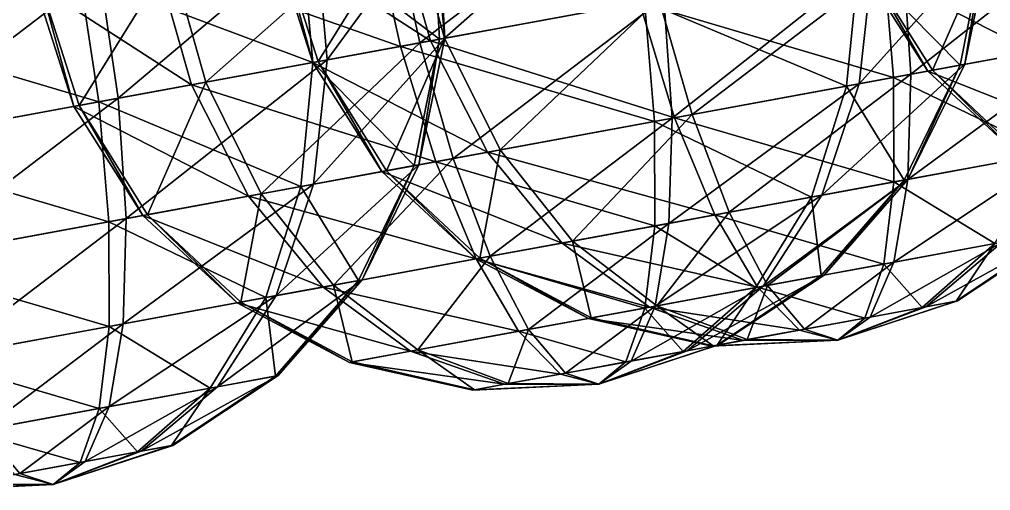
# Model space of a CAD drawing. Header units: metres. Extents: x -550 to 12, y -466 to 28.
# Drawn here: x -273.2 to -214.5, y -433.4 to -404.9 of the extents above; entities that cross this region are included whole.
import ezdxf

# ---------------------------------------------------------------- set-up
doc = ezdxf.new("R2010")
doc.units = ezdxf.units.M

msp = doc.modelspace()

# ---------------------------------------------------------------- linework, layer by layer
for points in [[(-248.97401, -406.35324, -1210.2592), (-250.61911, -398.76105, -1211.252), (-235.34998, -395.9505, -1210.9216), (-235.34987, -395.9504, -1210.9215)], [(-247.47183, -406.07678, -823.8477), (-249.57303, -398.5685, -824.58575), (-236.18716, -396.1046, -832.0625), (-236.18706, -396.10452, -832.0624)], [(-248.97401, -406.35324, -1210.2592), (-235.34998, -395.9505, -1210.9216), (-234.22517, -403.63846, -1209.9402), (-234.22507, -403.63837, -1209.9401)], [(-247.47183, -406.07678, -823.8477), (-236.18716, -396.1046, -832.0625), (-234.54208, -403.6968, -831.0697), (-234.54198, -403.69672, -831.0696)], [(-269.52518, -402.24106, -1037.755), (-285.9191, -397.36365, -1039.0668), (-284.7943, -405.0516, -1038.0853), (-284.79422, -405.0515, -1038.0852)], [(-211.15976, -406.74985, -936.9082), (-214.50896, -400.00937, -939.072), (-201.57921, -397.6294, -946.294), (-201.5791, -397.6293, -946.2939)], [(-254.57208, -407.3837, -1086.9413), (-255.25185, -399.6138, -1087.6486), (-247.8986, -398.26028, -1074.0378), (-247.8985, -398.2602, -1074.0377)], [(-254.57208, -407.3837, -1086.9413), (-247.8986, -398.26028, -1074.0378), (-247.4694, -406.0763, -1073.7943), (-247.4693, -406.0762, -1073.7942)], [(-247.4694, -406.0763, -1073.7943), (-247.8986, -398.26028, -1074.0378), (-248.22345, -398.3201, -1058.5122), (-248.22334, -398.32, -1058.5121)], [(-261.90378, -408.73322, -1203.0371), (-264.00497, -401.22495, -1203.7751), (-250.61911, -398.76105, -1211.252), (-250.619, -398.76096, -1211.2518)], [(-261.90378, -408.73322, -1203.0371), (-250.61911, -398.76105, -1211.252), (-248.97401, -406.35324, -1210.2592), (-248.9739, -406.35315, -1210.259)], [(-248.32907, -406.23456, -782.8762), (-250.46051, -398.73187, -782.16895), (-257.81375, -400.0854, -795.77966), (-257.81366, -400.0853, -795.77954)], [(-255.11798, -407.4842, -811.0198), (-257.48892, -400.02557, -811.3053), (-249.57303, -398.5685, -824.58575), (-249.57292, -398.56842, -824.58563)], [(-247.78317, -406.13406, -1058.7977), (-248.22345, -398.3201, -1058.5122), (-256.1393, -399.77716, -1045.2318), (-256.13922, -399.77707, -1045.2317)], [(-255.11798, -407.4842, -811.0198), (-249.57303, -398.5685, -824.58575), (-247.47183, -406.07678, -823.8477), (-247.47173, -406.0767, -823.8476)], [(-235.7131, -403.91235, -775.1016), (-250.46051, -398.73187, -782.16895), (-248.32907, -406.23456, -782.8762), (-248.32896, -406.23447, -782.8761)], [(-247.4694, -406.0763, -1073.7943), (-248.22345, -398.3201, -1058.5122), (-247.78317, -406.13406, -1058.7977), (-247.78307, -406.13397, -1058.7976)], [(-208.7641, -406.3089, -784.1684), (-208.03452, -398.81763, -782.0046), (-220.96426, -401.19757, -774.7826), (-220.96416, -401.19748, -774.7825)], [(-219.30669, -408.24945, -827.8729), (-219.79324, -400.98203, -830.7507), (-207.17728, -398.65985, -822.9761), (-207.17717, -398.65976, -822.97595)], [(-219.30669, -408.24945, -827.8729), (-207.17728, -398.65985, -822.9761), (-207.99551, -406.16742, -820.9024), (-207.9954, -406.16733, -820.9023)], [(-250.14503, -406.5688, -1154.291), (-251.83142, -398.9842, -1153.3096), (-264.89246, -401.3883, -1161.3584), (-264.89236, -401.3882, -1161.3583)], [(-235.3962, -403.854, -1153.972), (-251.83142, -398.9842, -1153.3096), (-250.14503, -406.5688, -1154.291), (-250.14493, -406.5687, -1154.2909)], [(-255.42934, -407.54147, -1045.9698), (-256.1393, -399.77716, -1045.2318), (-269.52518, -402.24106, -1037.755), (-269.5251, -402.24097, -1037.7549)], [(-267.18808, -409.70587, -1094.716), (-268.31287, -402.0179, -1095.6974), (-255.25185, -399.6138, -1087.6486), (-255.25174, -399.6137, -1087.6484)], [(-267.18808, -409.70587, -1094.716), (-255.25185, -399.6138, -1087.6486), (-254.57208, -407.3837, -1086.9413), (-254.57198, -407.3836, -1086.9412)], [(-255.43176, -407.54193, -796.0232), (-257.81375, -400.0854, -795.77966), (-257.48892, -400.02557, -811.3053), (-257.48883, -400.02548, -811.3052)], [(-255.43176, -407.54193, -796.0232), (-257.48892, -400.02557, -811.3053), (-255.11798, -407.4842, -811.0198), (-255.11787, -407.4841, -811.01965)], [(-247.78317, -406.13406, -1058.7977), (-256.1393, -399.77716, -1045.2318), (-255.42934, -407.54147, -1045.9698), (-255.42923, -407.54138, -1045.9697)], [(-222.42744, -408.82385, -1200.0919), (-221.60919, -401.31628, -1202.1655), (-214.50652, -400.00888, -1189.0186), (-214.50641, -400.0088, -1189.0184)], [(-222.42744, -408.82385, -1200.0919), (-214.50652, -400.00888, -1189.0186), (-216.05936, -407.6517, -1188.3046), (-216.05925, -407.6516, -1188.3044)], [(-218.0151, -408.01172, -925.40704), (-222.1551, -401.41678, -926.2441), (-214.50896, -400.00937, -939.072), (-214.50885, -400.00928, -939.0719)], [(-218.0151, -408.01172, -925.40704), (-214.50896, -400.00937, -939.072), (-211.15976, -406.74985, -936.9082), (-211.15965, -406.74976, -936.9081)], [(-216.05936, -407.6517, -1188.3046), (-214.50652, -400.00888, -1189.0186), (-214.82028, -400.06665, -1174.022), (-214.82018, -400.06656, -1174.0219)], [(-248.32907, -406.23456, -782.8762), (-257.81375, -400.0854, -795.77966), (-255.43176, -407.54193, -796.0232), (-255.43166, -407.54184, -796.0231)], [(-211.92834, -406.89133, -900.1742), (-215.3662, -400.16714, -898.1005), (-222.46889, -401.47452, -911.2475), (-222.46878, -401.47443, -911.2474)], [(-216.34067, -407.7035, -1174.859), (-214.82028, -400.06665, -1174.022), (-222.46645, -401.47406, -1161.1941), (-222.46634, -401.47397, -1161.194)], [(-216.05936, -407.6517, -1188.3046), (-214.82028, -400.06665, -1174.022), (-216.34067, -407.7035, -1174.859), (-216.34056, -407.7034, -1174.8589)], [(-200.61717, -404.8093, -893.2037), (-215.3662, -400.16714, -898.1005), (-211.92834, -406.89133, -900.1742), (-211.92824, -406.89124, -900.1741)], [(-220.3566, -408.44272, -777.6933), (-220.96426, -401.19757, -774.7826), (-235.7131, -403.91235, -775.1016), (-235.713, -403.91226, -775.1015)], [(-232.53014, -410.68347, -828.159), (-234.54208, -403.6968, -831.0697), (-219.79324, -400.98203, -830.7507), (-219.79314, -400.98193, -830.75055)], [(-232.53014, -410.68347, -828.159), (-219.79324, -400.98203, -830.7507), (-219.30669, -408.24945, -827.8729), (-219.30658, -408.24936, -827.8728)], [(-208.7641, -406.3089, -784.1684), (-220.96426, -401.19757, -774.7826), (-220.3566, -408.44272, -777.6933), (-220.35649, -408.44263, -777.6932)], [(-262.76102, -408.891, -1162.0657), (-264.89246, -401.3883, -1161.3584), (-272.24567, -402.74182, -1174.9691), (-272.24557, -402.74173, -1174.969)], [(-269.54993, -410.14062, -1190.2092), (-271.92084, -402.682, -1190.4948), (-264.00497, -401.22495, -1203.7751), (-264.00488, -401.22485, -1203.775)], [(-269.54993, -410.14062, -1190.2092), (-264.00497, -401.22495, -1203.7751), (-261.90378, -408.73322, -1203.0371), (-261.9037, -408.73312, -1203.037)], [(-250.14503, -406.5688, -1154.291), (-264.89246, -401.3883, -1161.3584), (-262.76102, -408.891, -1162.0657), (-262.76093, -408.8909, -1162.0656)], [(-223.19603, -408.96533, -1163.3578), (-222.46645, -401.47406, -1161.1941), (-235.3962, -403.854, -1153.972), (-235.39609, -403.8539, -1153.9719)], [(-233.73862, -410.90588, -1207.0624), (-234.22517, -403.63846, -1209.9402), (-221.60919, -401.31628, -1202.1655), (-221.60909, -401.3162, -1202.1654)], [(-233.73862, -410.90588, -1207.0624), (-221.60919, -401.31628, -1202.1655), (-222.42744, -408.82385, -1200.0919), (-222.42734, -408.82376, -1200.0918)], [(-216.34067, -407.7035, -1174.859), (-222.46645, -401.47406, -1161.1941), (-223.19603, -408.96533, -1163.3578), (-223.19592, -408.96524, -1163.3577)], [(-218.29643, -408.06348, -911.9614), (-222.46889, -401.47452, -911.2475), (-222.1551, -401.41678, -926.2441), (-222.155, -401.4167, -926.24396)], [(-211.92834, -406.89133, -900.1742), (-222.46889, -401.47452, -911.2475), (-218.29643, -408.06348, -911.9614), (-218.29633, -408.0634, -911.9613)], [(-218.29643, -408.06348, -911.9614), (-222.1551, -401.41678, -926.2441), (-218.0151, -408.01172, -925.40704), (-218.015, -408.01163, -925.4069)], [(-268.35907, -409.92142, -1038.7478), (-269.52518, -402.24106, -1037.755), (-284.7943, -405.0516, -1038.0853), (-284.79422, -405.0515, -1038.0852)], [(-281.93692, -412.42065, -1095.0349), (-283.582, -404.82846, -1096.0277), (-268.31287, -402.0179, -1095.6974), (-268.31277, -402.01782, -1095.6973)], [(-281.93692, -412.42065, -1095.0349), (-268.31287, -402.0179, -1095.6974), (-267.18808, -409.70587, -1094.716), (-267.188, -409.70578, -1094.7158)], [(-255.42934, -407.54147, -1045.9698), (-269.52518, -402.24106, -1037.755), (-268.35907, -409.92142, -1038.7478), (-268.35898, -409.92133, -1038.7477)], [(-269.86368, -410.19836, -1175.2126), (-272.24567, -402.74182, -1174.9691), (-271.92084, -402.682, -1190.4948), (-271.92075, -402.68192, -1190.4946)], [(-262.76102, -408.891, -1162.0657), (-272.24567, -402.74182, -1174.9691), (-269.86368, -410.19836, -1175.2126), (-269.8636, -410.19827, -1175.2125)], [(-269.86368, -410.19836, -1175.2126), (-271.92084, -402.682, -1190.4948), (-269.54993, -410.14062, -1190.2092), (-269.54984, -410.14053, -1190.2091)], [(-234.78853, -411.09915, -1156.8828), (-235.3962, -403.854, -1153.972), (-250.14503, -406.5688, -1154.291), (-250.14493, -406.5687, -1154.2909)], [(-246.96207, -413.3399, -1207.3484), (-248.97401, -406.35324, -1210.2592), (-234.22517, -403.63846, -1209.9402), (-234.22507, -403.63837, -1209.9401)], [(-234.22517, -403.63846, -1209.9402), (-234.22517, -403.63846, -1209.9402), (-248.97401, -406.35324, -1210.2592), (-248.9739, -406.35315, -1210.259)], [(-233.58005, -410.8767, -777.9794), (-235.7131, -403.91235, -775.1016), (-248.32907, -406.23456, -782.8762), (-248.32896, -406.23447, -782.8761)], [(-244.12263, -412.81726, -821.6839), (-247.47183, -406.07678, -823.8477), (-234.54208, -403.6968, -831.0697), (-234.54198, -403.69672, -831.0696)], [(-246.96207, -413.3399, -1207.3484), (-234.22517, -403.63846, -1209.9402), (-233.73862, -410.90588, -1207.0624), (-233.73851, -410.9058, -1207.0623)], [(-244.12263, -412.81726, -821.6839), (-234.54208, -403.6968, -831.0697), (-232.53014, -410.68347, -828.159), (-232.53003, -410.68338, -828.1589)], [(-220.3566, -408.44272, -777.6933), (-235.7131, -403.91235, -775.1016), (-233.58005, -410.8767, -777.9794), (-233.57994, -410.87662, -777.97925)], [(-223.19603, -408.96533, -1163.3578), (-235.3962, -403.854, -1153.972), (-234.78853, -411.09915, -1156.8828), (-234.78842, -411.09906, -1156.8827)], [(-268.35907, -409.92142, -1038.7478), (-284.7943, -405.0516, -1038.0853), (-283.1079, -412.6362, -1039.0668), (-283.10782, -412.6361, -1039.0667)], [(-258.55457, -415.4737, -1200.8734), (-261.90378, -408.73322, -1203.0371), (-248.97401, -406.35324, -1210.2592), (-248.9739, -406.35315, -1210.259)], [(-258.55457, -415.4737, -1200.8734), (-248.97401, -406.35324, -1210.2592), (-246.96207, -413.3399, -1207.3484), (-246.96196, -413.3398, -1207.3483)], [(-244.89122, -412.95874, -784.9499), (-248.32907, -406.23456, -782.8762), (-255.43176, -407.54193, -796.0232), (-255.43166, -407.54184, -796.0231)], [(-249.30356, -413.7709, -1059.6348), (-247.78317, -406.13406, -1058.7977), (-255.42934, -407.54147, -1045.9698), (-255.42923, -407.54138, -1045.9697)], [(-255.39034, -414.89127, -1084.8677), (-254.57208, -407.3837, -1086.9413), (-247.4694, -406.0763, -1073.7943), (-247.4693, -406.0762, -1073.7942)], [(-255.39034, -414.89127, -1084.8677), (-247.4694, -406.0763, -1073.7943), (-249.02225, -413.71912, -1073.0803), (-249.02214, -413.71902, -1073.0802)], [(-250.978, -414.07913, -810.18274), (-255.11798, -407.4842, -811.0198), (-247.47183, -406.07678, -823.8477), (-247.47173, -406.0767, -823.8476)], [(-250.978, -414.07913, -810.18274), (-247.47183, -406.07678, -823.8477), (-244.12263, -412.81726, -821.6839), (-244.12253, -412.81717, -821.6838)], [(-249.02225, -413.71912, -1073.0803), (-247.78317, -406.13406, -1058.7977), (-249.30356, -413.7709, -1059.6348), (-249.30345, -413.7708, -1059.6346)], [(-249.02225, -413.71912, -1073.0803), (-247.4694, -406.0763, -1073.7943), (-247.78317, -406.13406, -1058.7977), (-247.78307, -406.13397, -1058.7976)], [(-233.58005, -410.8767, -777.9794), (-248.32907, -406.23456, -782.8762), (-244.89122, -412.95874, -784.9499), (-244.89111, -412.95865, -784.94977)], [(-210.88354, -413.0166, -787.6105), (-208.7641, -406.3089, -784.1684), (-220.3566, -408.44272, -777.6933), (-220.35649, -408.44263, -777.6932)], [(-219.49155, -414.60107, -823.2951), (-219.30669, -408.24945, -827.8729), (-207.99551, -406.16742, -820.9024), (-207.9954, -406.16733, -820.9023)], [(-219.49155, -414.60107, -823.2951), (-207.99551, -406.16742, -820.9024), (-210.256, -412.9011, -817.6037), (-210.25589, -412.901, -817.6036)], [(-248.01198, -413.53314, -1157.1688), (-250.14503, -406.5688, -1154.291), (-262.76102, -408.891, -1162.0657), (-262.76093, -408.8909, -1162.0656)], [(-234.78853, -411.09915, -1156.8828), (-250.14503, -406.5688, -1154.291), (-248.01198, -413.53314, -1157.1688), (-248.01187, -413.53305, -1157.1687)], [(-207.41833, -412.37875, -903.4729), (-211.92834, -406.89133, -900.1742), (-218.29643, -408.06348, -911.9614), (-218.29633, -408.0634, -911.9613)], [(-212.38817, -413.29355, -924.07544), (-218.0151, -408.01172, -925.40704), (-211.15976, -406.74985, -936.9082), (-211.15965, -406.74976, -936.9081)], [(-256.1589, -415.03275, -1048.1335), (-255.42934, -407.54147, -1045.9698), (-268.35907, -409.92142, -1038.7478), (-268.35898, -409.92133, -1038.7477)], [(-266.7015, -416.9733, -1091.8381), (-267.18808, -409.70587, -1094.716), (-254.57208, -407.3837, -1086.9413), (-254.57198, -407.3836, -1086.9412)], [(-266.7015, -416.9733, -1091.8381), (-254.57208, -407.3837, -1086.9413), (-255.39034, -414.89127, -1084.8677), (-255.39023, -414.89117, -1084.8676)], [(-249.30356, -413.7709, -1059.6348), (-255.42934, -407.54147, -1045.9698), (-256.1589, -415.03275, -1048.1335), (-256.1588, -415.03265, -1048.1334)], [(-251.25931, -414.13092, -796.7371), (-255.43176, -407.54193, -796.0232), (-255.11798, -407.4842, -811.0198), (-255.11787, -407.4841, -811.01965)], [(-244.89122, -412.95874, -784.9499), (-255.43176, -407.54193, -796.0232), (-251.25931, -414.13092, -796.7371), (-251.2592, -414.13083, -796.737)], [(-251.25931, -414.13092, -796.7371), (-255.11798, -407.4842, -811.0198), (-250.978, -414.07913, -810.18274), (-250.97789, -414.07904, -810.1826)], [(-224.68793, -415.55753, -1196.7932), (-222.42744, -408.82385, -1200.0919), (-216.05936, -407.6517, -1188.3046), (-216.05925, -407.6516, -1188.3044)], [(-224.68793, -415.55753, -1196.7932), (-216.05936, -407.6517, -1188.3046), (-219.4884, -414.60046, -1187.169), (-219.4883, -414.60037, -1187.1688)], [(-219.4884, -414.60046, -1187.169), (-216.05936, -407.6517, -1188.3046), (-216.34067, -407.7035, -1174.859), (-216.34056, -407.7034, -1174.8589)], [(-219.71811, -414.64273, -1176.1907), (-216.34067, -407.7035, -1174.859), (-223.19603, -408.96533, -1163.3578), (-223.19592, -408.96524, -1163.3577)], [(-219.4884, -414.60046, -1187.169), (-216.34067, -407.7035, -1174.859), (-219.71811, -414.64273, -1176.1907), (-219.718, -414.64264, -1176.1906)], [(-212.61786, -413.33582, -913.0971), (-218.29643, -408.06348, -911.9614), (-218.0151, -408.01172, -925.40704), (-218.015, -408.01163, -925.4069)], [(-207.41833, -412.37875, -903.4729), (-218.29643, -408.06348, -911.9614), (-212.61786, -413.33582, -913.0971), (-212.61775, -413.33572, -913.097)], [(-212.61786, -413.33582, -913.0971), (-218.0151, -408.01172, -925.40704), (-212.38817, -413.29355, -924.07544), (-212.38806, -413.29346, -924.0753)], [(-265.4099, -416.73557, -1189.3722), (-269.54993, -410.14062, -1190.2092), (-261.90378, -408.73322, -1203.0371), (-261.9037, -408.73312, -1203.037)], [(-265.4099, -416.73557, -1189.3722), (-261.90378, -408.73322, -1203.0371), (-258.55457, -415.4737, -1200.8734), (-258.55447, -415.4736, -1200.8733)], [(-233.92348, -417.2575, -1202.4846), (-233.73862, -410.90588, -1207.0624), (-222.42744, -408.82385, -1200.0919), (-222.42734, -408.82376, -1200.0918)], [(-233.92348, -417.2575, -1202.4846), (-222.42744, -408.82385, -1200.0919), (-224.68793, -415.55753, -1196.7932), (-224.68782, -415.55743, -1196.7931)], [(-220.34879, -414.75885, -782.3236), (-220.3566, -408.44272, -777.6933), (-233.58005, -410.8767, -777.9794), (-233.57994, -410.87662, -777.97925)], [(-230.28844, -416.5884, -823.5287), (-232.53014, -410.68347, -828.159), (-219.30669, -408.24945, -827.8729), (-219.30658, -408.24936, -827.8728)], [(-219.30669, -408.24945, -827.8729), (-219.30669, -408.24945, -827.8729), (-232.53014, -410.68347, -828.159), (-232.53003, -410.68338, -828.1589)], [(-230.28844, -416.5884, -823.5287), (-219.30669, -408.24945, -827.8729), (-219.49155, -414.60107, -823.2951), (-219.49144, -414.60098, -823.295)], [(-210.88354, -413.0166, -787.6105), (-220.3566, -408.44272, -777.6933), (-220.34879, -414.75885, -782.3236), (-220.34868, -414.75876, -782.3235)], [(-259.32315, -415.61517, -1164.1393), (-262.76102, -408.891, -1162.0657), (-269.86368, -410.19836, -1175.2126), (-269.8636, -410.19827, -1175.2125)], [(-248.01198, -413.53314, -1157.1688), (-262.76102, -408.891, -1162.0657), (-259.32315, -415.61517, -1164.1393), (-259.32306, -415.61508, -1164.1392)], [(-225.31548, -415.67303, -1166.7999), (-223.19603, -408.96533, -1163.3578), (-234.78853, -411.09915, -1156.8828), (-234.78842, -411.09906, -1156.8827)], [(-219.71811, -414.64273, -1176.1907), (-223.19603, -408.96533, -1163.3578), (-225.31548, -415.67303, -1166.7999), (-225.31537, -415.67294, -1166.7998)], [(-267.7514, -417.16656, -1041.6586), (-268.35907, -409.92142, -1038.7478), (-283.1079, -412.6362, -1039.0668), (-283.10782, -412.6361, -1039.0667)], [(-279.92496, -419.40732, -1092.1241), (-281.93692, -412.42065, -1095.0349), (-267.18808, -409.70587, -1094.716), (-267.188, -409.70578, -1094.7158)], [(-267.18808, -409.70587, -1094.716), (-267.18808, -409.70587, -1094.716), (-281.93692, -412.42065, -1095.0349), (-281.93683, -412.42056, -1095.0348)], [(-279.92496, -419.40732, -1092.1241), (-267.18808, -409.70587, -1094.716), (-266.7015, -416.9733, -1091.8381), (-266.70142, -416.9732, -1091.838)], [(-256.1589, -415.03275, -1048.1335), (-268.35907, -409.92142, -1038.7478), (-267.7514, -417.16656, -1041.6586), (-267.7513, -417.16647, -1041.6584)], [(-265.69122, -416.78735, -1175.9266), (-269.86368, -410.19836, -1175.2126), (-269.54993, -410.14062, -1190.2092), (-269.54984, -410.14053, -1190.2091)], [(-259.32315, -415.61517, -1164.1393), (-269.86368, -410.19836, -1175.2126), (-265.69122, -416.78735, -1175.9266), (-265.69113, -416.78726, -1175.9265)], [(-265.69122, -416.78735, -1175.9266), (-269.54993, -410.14062, -1190.2092), (-265.4099, -416.73557, -1189.3722), (-265.40982, -416.73547, -1189.3721)], [(-234.78072, -417.41528, -1161.5131), (-234.78853, -411.09915, -1156.8828), (-248.01198, -413.53314, -1157.1688), (-248.01187, -413.53305, -1157.1687)], [(-244.72037, -419.24484, -1202.7181), (-246.96207, -413.3399, -1207.3484), (-233.73862, -410.90588, -1207.0624), (-233.73851, -410.9058, -1207.0623)], [(-233.73862, -410.90588, -1207.0624), (-233.73862, -410.90588, -1207.0624), (-246.96207, -413.3399, -1207.3484), (-246.96196, -413.3398, -1207.3483)], [(-231.14568, -416.74622, -782.5572), (-233.58005, -410.8767, -777.9794), (-244.89122, -412.95874, -784.9499), (-244.89111, -412.95865, -784.94977)], [(-244.72037, -419.24484, -1202.7181), (-233.73862, -410.90588, -1207.0624), (-233.92348, -417.2575, -1202.4846), (-233.92337, -417.25742, -1202.4845)], [(-239.75368, -418.33066, -818.2418), (-244.12263, -412.81726, -821.6839), (-232.53014, -410.68347, -828.159), (-232.53003, -410.68338, -828.1589)], [(-239.75368, -418.33066, -818.2418), (-232.53014, -410.68347, -828.159), (-230.28844, -416.5884, -823.5287), (-230.28833, -416.58832, -823.52856)], [(-225.31548, -415.67303, -1166.7999), (-234.78853, -411.09915, -1156.8828), (-234.78072, -417.41528, -1161.5131), (-234.78061, -417.4152, -1161.513)], [(-220.34879, -414.75885, -782.3236), (-233.58005, -410.8767, -777.9794), (-231.14568, -416.74622, -782.5572), (-231.14557, -416.74612, -782.55707)], [(-267.7514, -417.16656, -1041.6586), (-283.1079, -412.6362, -1039.0668), (-280.97485, -419.60056, -1041.9446), (-280.97476, -419.60046, -1041.9445)], [(-245.35104, -419.36096, -808.85114), (-250.978, -414.07913, -810.18274), (-244.12263, -412.81726, -821.6839), (-244.12253, -412.81717, -821.6838)], [(-245.35104, -419.36096, -808.85114), (-244.12263, -412.81726, -821.6839), (-239.75368, -418.33066, -818.2418), (-239.75357, -418.33057, -818.2417)], [(-220.33519, -419.604, -817.32916), (-219.49155, -414.60107, -823.2951), (-210.256, -412.9011, -817.6037), (-210.25589, -412.901, -817.6036)], [(-220.33519, -419.604, -817.32916), (-210.256, -412.9011, -817.6037), (-213.80469, -418.40195, -813.30475), (-213.80458, -418.40186, -813.3046)], [(-254.18561, -420.9871, -1197.4313), (-258.55457, -415.4737, -1200.8734), (-246.96207, -413.3399, -1207.3484), (-246.96196, -413.3398, -1207.3483)], [(-254.18561, -420.9871, -1197.4313), (-246.96207, -413.3399, -1207.3484), (-244.72037, -419.24484, -1202.7181), (-244.72026, -419.24475, -1202.718)], [(-240.38121, -418.44617, -788.2486), (-244.89122, -412.95874, -784.9499), (-251.25931, -414.13092, -796.7371), (-251.2592, -414.13083, -796.737)], [(-231.14568, -416.74622, -782.5572), (-244.89122, -412.95874, -784.9499), (-240.38121, -418.44617, -788.2486), (-240.3811, -418.44608, -788.2485)], [(-214.24843, -418.4836, -792.0964), (-210.88354, -413.0166, -787.6105), (-220.34879, -414.75885, -782.3236), (-220.34868, -414.75876, -782.3235)], [(-245.5776, -419.40265, -1161.7466), (-248.01198, -413.53314, -1157.1688), (-259.32315, -415.61517, -1164.1393), (-259.32306, -415.61508, -1164.1392)], [(-257.65082, -421.62494, -1081.569), (-255.39034, -414.89127, -1084.8677), (-249.02225, -413.71912, -1073.0803), (-249.02214, -413.71902, -1073.0802)], [(-257.65082, -421.62494, -1081.569), (-249.02225, -413.71912, -1073.0803), (-252.4513, -420.66788, -1071.9447), (-252.45119, -420.6678, -1071.9446)], [(-252.681, -420.71014, -1060.9664), (-249.30356, -413.7709, -1059.6348), (-256.1589, -415.03275, -1048.1335), (-256.1588, -415.03265, -1048.1334)], [(-252.4513, -420.66788, -1071.9447), (-249.30356, -413.7709, -1059.6348), (-252.681, -420.71014, -1060.9664), (-252.6809, -420.71005, -1060.9663)], [(-252.4513, -420.66788, -1071.9447), (-249.02225, -413.71912, -1073.0803), (-249.30356, -413.7709, -1059.6348), (-249.30345, -413.7708, -1059.6346)], [(-245.58075, -419.40323, -797.8728), (-251.25931, -414.13092, -796.7371), (-250.978, -414.07913, -810.18274), (-250.97789, -414.07904, -810.1826)], [(-245.58075, -419.40323, -797.8728), (-250.978, -414.07913, -810.18274), (-245.35104, -419.36096, -808.85114), (-245.35094, -419.36087, -808.851)], [(-234.78072, -417.41528, -1161.5131), (-248.01198, -413.53314, -1157.1688), (-245.5776, -419.40265, -1161.7466), (-245.5775, -419.40256, -1161.7465)], [(-240.38121, -418.44617, -788.2486), (-251.25931, -414.13092, -796.7371), (-245.58075, -419.40323, -797.8728), (-245.58064, -419.40314, -797.8727)], [(-227.96976, -421.00928, -817.4943), (-230.28844, -416.5884, -823.5287), (-219.49155, -414.60107, -823.2951), (-219.49144, -414.60098, -823.295)], [(-219.49155, -414.60107, -823.2951), (-219.49155, -414.60107, -823.2951), (-230.28844, -416.5884, -823.5287), (-230.28833, -416.58832, -823.52856)], [(-228.23662, -421.05838, -1192.4943), (-224.68793, -415.55753, -1196.7932), (-219.4884, -414.60046, -1187.169), (-219.4883, -414.60037, -1187.1688)], [(-228.23662, -421.05838, -1192.4943), (-219.4884, -414.60046, -1187.169), (-224.56, -420.38162, -1185.6888), (-224.55989, -420.38153, -1185.6887)], [(-227.96976, -421.00928, -817.4943), (-219.49155, -414.60107, -823.2951), (-220.33519, -419.604, -817.32916), (-220.33508, -419.6039, -817.32904)], [(-224.72241, -420.41153, -1177.926), (-219.71811, -414.64273, -1176.1907), (-225.31548, -415.67303, -1166.7999), (-225.31537, -415.67294, -1166.7998)], [(-224.56, -420.38162, -1185.6888), (-219.71811, -414.64273, -1176.1907), (-224.72241, -420.41153, -1177.926), (-224.7223, -420.41144, -1177.9259)], [(-224.56, -420.38162, -1185.6888), (-219.4884, -414.60046, -1187.169), (-219.71811, -414.64273, -1176.1907), (-219.718, -414.64264, -1176.1906)], [(-258.27838, -421.74045, -1051.5757), (-256.1589, -415.03275, -1048.1335), (-267.7514, -417.16656, -1041.6586), (-267.7513, -417.16647, -1041.6584)], [(-266.88635, -423.3249, -1087.2604), (-266.7015, -416.9733, -1091.8381), (-255.39034, -414.89127, -1084.8677), (-255.39023, -414.89117, -1084.8676)], [(-266.88635, -423.3249, -1087.2604), (-255.39034, -414.89127, -1084.8677), (-257.65082, -421.62494, -1081.569), (-257.65073, -421.62485, -1081.5688)], [(-252.681, -420.71014, -1060.9664), (-256.1589, -415.03275, -1048.1335), (-258.27838, -421.74045, -1051.5757), (-258.2783, -421.74036, -1051.5756)], [(-220.94136, -419.71558, -788.358), (-220.34879, -414.75885, -782.3236), (-231.14568, -416.74622, -782.5572), (-231.14557, -416.74612, -782.55707)], [(-214.24843, -418.4836, -792.0964), (-220.34879, -414.75885, -782.3236), (-220.94136, -419.71558, -788.358), (-220.94125, -419.71548, -788.35785)], [(-254.81314, -421.1026, -1167.438), (-259.32315, -415.61517, -1164.1393), (-265.69122, -416.78735, -1175.9266), (-265.69113, -416.78726, -1175.9265)], [(-259.783, -422.0174, -1188.0405), (-265.4099, -416.73557, -1189.3722), (-258.55457, -415.4737, -1200.8734), (-258.55447, -415.4736, -1200.8733)], [(-259.783, -422.0174, -1188.0405), (-258.55457, -415.4737, -1200.8734), (-254.18561, -420.9871, -1197.4313), (-254.1855, -420.987, -1197.4312)], [(-245.5776, -419.40265, -1161.7466), (-259.32315, -415.61517, -1164.1393), (-254.81314, -421.1026, -1167.438), (-254.81303, -421.1025, -1167.4379)], [(-228.68036, -421.14005, -1171.2858), (-225.31548, -415.67303, -1166.7999), (-234.78072, -417.41528, -1161.5131), (-234.78061, -417.4152, -1161.513)], [(-234.76712, -422.26044, -1196.5187), (-233.92348, -417.2575, -1202.4846), (-224.68793, -415.55753, -1196.7932), (-224.68782, -415.55743, -1196.7931)], [(-234.76712, -422.26044, -1196.5187), (-224.68793, -415.55753, -1196.7932), (-228.23662, -421.05838, -1192.4943), (-228.23651, -421.0583, -1192.4941)], [(-224.72241, -420.41153, -1177.926), (-225.31548, -415.67303, -1166.7999), (-228.68036, -421.14005, -1171.2858), (-228.68025, -421.13995, -1171.2856)], [(-277.68326, -425.31226, -1087.4939), (-279.92496, -419.40732, -1092.1241), (-266.7015, -416.9733, -1091.8381), (-266.70142, -416.9732, -1091.838)], [(-266.7015, -416.9733, -1091.8381), (-266.7015, -416.9733, -1091.8381), (-279.92496, -419.40732, -1092.1241), (-279.92487, -419.40723, -1092.124)], [(-277.68326, -425.31226, -1087.4939), (-266.7015, -416.9733, -1091.8381), (-266.88635, -423.3249, -1087.2604), (-266.88626, -423.3248, -1087.2603)], [(-260.01266, -422.05966, -1177.0623), (-265.69122, -416.78735, -1175.9266), (-265.4099, -416.73557, -1189.3722), (-265.40982, -416.73547, -1189.3721)], [(-254.81314, -421.1026, -1167.438), (-265.69122, -416.78735, -1175.9266), (-260.01266, -422.05966, -1177.0623), (-260.01257, -422.05957, -1177.0621)], [(-260.01266, -422.05966, -1177.0623), (-265.4099, -416.73557, -1189.3722), (-259.783, -422.0174, -1188.0405), (-259.7829, -422.0173, -1188.0404)], [(-228.57591, -421.12085, -788.52313), (-231.14568, -416.74622, -782.5572), (-240.38121, -418.44617, -788.2486), (-240.3811, -418.44608, -788.2485)], [(-234.66269, -422.24124, -813.7559), (-239.75368, -418.33066, -818.2418), (-230.28844, -416.5884, -823.5287), (-230.28833, -416.58832, -823.52856)], [(-234.66269, -422.24124, -813.7559), (-230.28844, -416.5884, -823.5287), (-227.96976, -421.00928, -817.4943), (-227.96965, -421.0092, -817.4942)], [(-220.94136, -419.71558, -788.358), (-231.14568, -416.74622, -782.5572), (-228.57591, -421.12085, -788.52313), (-228.5758, -421.12076, -788.523)], [(-267.7436, -423.4827, -1046.2888), (-267.7514, -417.16656, -1041.6586), (-280.97485, -419.60056, -1041.9446), (-280.97476, -419.60046, -1041.9445)], [(-258.27838, -421.74045, -1051.5757), (-267.7514, -417.16656, -1041.6586), (-267.7436, -423.4827, -1046.2888), (-267.7435, -423.4826, -1046.2887)], [(-235.37329, -422.372, -1167.5474), (-234.78072, -417.41528, -1161.5131), (-245.5776, -419.40265, -1161.7466), (-245.5775, -419.40256, -1161.7465)], [(-242.40169, -423.6657, -1196.6838), (-244.72037, -419.24484, -1202.7181), (-233.92348, -417.2575, -1202.4846), (-233.92337, -417.25742, -1202.4845)], [(-233.92348, -417.2575, -1202.4846), (-233.92348, -417.2575, -1202.4846), (-244.72037, -419.24484, -1202.7181), (-244.72026, -419.24475, -1202.718)], [(-242.40169, -423.6657, -1196.6838), (-233.92348, -417.2575, -1202.4846), (-234.76712, -422.26044, -1196.5187), (-234.76701, -422.26035, -1196.5186)], [(-228.68036, -421.14005, -1171.2858), (-234.78072, -417.41528, -1161.5131), (-235.37329, -422.372, -1167.5474), (-235.37318, -422.37192, -1167.5472)], [(-218.39972, -422.2951, -808.2985), (-213.80469, -418.40195, -813.30475), (-210.12805, -417.7252, -806.4994), (-210.12794, -417.7251, -806.49927)], [(-218.39972, -422.2951, -808.2985), (-210.12805, -417.7252, -806.4994), (-216.49655, -421.9448, -804.7758), (-216.49644, -421.9447, -804.7757)], [(-216.49655, -421.9448, -804.7758), (-210.29048, -417.7551, -798.7366), (-216.58063, -421.96027, -800.75745), (-216.58052, -421.96017, -800.7573)], [(-216.58063, -421.96027, -800.75745), (-210.29048, -417.7551, -798.7366), (-214.24843, -418.4836, -792.0964), (-214.24832, -418.48352, -792.09625)], [(-216.49655, -421.9448, -804.7758), (-210.12805, -417.7252, -806.4994), (-210.29048, -417.7551, -798.7366), (-210.29037, -417.755, -798.73645)], [(-235.10643, -422.3229, -792.54755), (-240.38121, -418.44617, -788.2486), (-245.58075, -419.40323, -797.8728), (-245.58064, -419.40314, -797.8727)], [(-238.62064, -422.96976, -807.1157), (-245.35104, -419.36096, -808.85114), (-239.75368, -418.33066, -818.2418), (-239.75357, -418.33057, -818.2417)], [(-228.57591, -421.12085, -788.52313), (-240.38121, -418.44617, -788.2486), (-235.10643, -422.3229, -792.54755), (-235.10632, -422.3228, -792.5474)], [(-238.62064, -422.96976, -807.1157), (-239.75368, -418.33066, -818.2418), (-234.66269, -422.24124, -813.7559), (-234.66258, -422.24115, -813.7558)], [(-221.78017, -422.91733, -810.3817), (-220.33519, -419.604, -817.32916), (-213.80469, -418.40195, -813.30475), (-213.80458, -418.40186, -813.3046)], [(-221.78017, -422.91733, -810.3817), (-213.80469, -418.40195, -813.30475), (-218.39972, -422.2951, -808.2985), (-218.39961, -422.295, -808.2984)], [(-218.62941, -422.33737, -797.32025), (-214.24843, -418.4836, -792.0964), (-220.94136, -419.71558, -788.358), (-220.94125, -419.71548, -788.35785)], [(-216.58063, -421.96027, -800.75745), (-214.24843, -418.4836, -792.0964), (-218.62941, -422.33737, -797.32025), (-218.6293, -422.33728, -797.3201)], [(-249.09462, -424.89767, -1192.9454), (-254.18561, -420.9871, -1197.4313), (-244.72037, -419.24484, -1202.7181), (-244.72026, -419.24475, -1202.718)], [(-249.09462, -424.89767, -1192.9454), (-244.72037, -419.24484, -1202.7181), (-242.40169, -423.6657, -1196.6838), (-242.40158, -423.66562, -1196.6837)], [(-238.78305, -422.99966, -799.3529), (-245.58075, -419.40323, -797.8728), (-245.35104, -419.36096, -808.85114), (-245.35094, -419.36087, -808.851)], [(-238.78305, -422.99966, -799.3529), (-245.35104, -419.36096, -808.85114), (-238.62064, -422.96976, -807.1157), (-238.62053, -422.96967, -807.1156)], [(-267.7436, -423.4827, -1046.2888), (-280.97485, -419.60056, -1041.9446), (-278.5405, -425.47006, -1046.5223), (-278.5404, -425.46997, -1046.5222)], [(-243.00784, -423.77728, -1167.7125), (-245.5776, -419.40265, -1161.7466), (-254.81314, -421.1026, -1167.438), (-254.81303, -421.1025, -1167.4379)], [(-235.10643, -422.3229, -792.54755), (-245.58075, -419.40323, -797.8728), (-238.78305, -422.99966, -799.3529), (-238.78294, -422.99957, -799.3528)], [(-235.37329, -422.372, -1167.5474), (-245.5776, -419.40265, -1161.7466), (-243.00784, -423.77728, -1167.7125), (-243.00774, -423.7772, -1167.7124)], [(-222.09393, -422.9751, -795.3851), (-220.94136, -419.71558, -788.358), (-228.57591, -421.12085, -788.52313), (-228.5758, -421.12076, -788.523)], [(-225.7321, -423.64474, -810.4672), (-227.96976, -421.00928, -817.4943), (-220.33519, -419.604, -817.32916), (-220.33508, -419.6039, -817.32904)], [(-220.33519, -419.604, -817.32916), (-220.33519, -419.604, -817.32916), (-227.96976, -421.00928, -817.4943), (-227.96965, -421.0092, -817.4942)], [(-225.7321, -423.64474, -810.4672), (-220.33519, -419.604, -817.32916), (-221.78017, -422.91733, -810.3817), (-221.78006, -422.91724, -810.3816)], [(-218.62941, -422.33737, -797.32025), (-220.94136, -419.71558, -788.358), (-222.09393, -422.9751, -795.3851), (-222.09383, -422.975, -795.38495)], [(-232.83165, -424.95154, -1187.4879), (-228.23662, -421.05838, -1192.4943), (-224.56, -420.38162, -1185.6888), (-224.55989, -420.38153, -1185.6887)], [(-232.83165, -424.95154, -1187.4879), (-224.56, -420.38162, -1185.6888), (-230.92848, -424.60123, -1183.9652), (-230.92838, -424.60114, -1183.9651)], [(-230.92848, -424.60123, -1183.9652), (-224.72241, -420.41153, -1177.926), (-231.01256, -424.6167, -1179.9469), (-231.01245, -424.6166, -1179.9468)], [(-231.01256, -424.6167, -1179.9469), (-224.72241, -420.41153, -1177.926), (-228.68036, -421.14005, -1171.2858), (-228.68025, -421.13995, -1171.2856)], [(-230.92848, -424.60123, -1183.9652), (-224.56, -420.38162, -1185.6888), (-224.72241, -420.41153, -1177.926), (-224.7223, -420.41144, -1177.9259)], [(-261.1995, -427.1258, -1077.27), (-257.65082, -421.62494, -1081.569), (-252.4513, -420.66788, -1071.9447), (-252.45119, -420.6678, -1071.9446)], [(-261.1995, -427.1258, -1077.27), (-252.4513, -420.66788, -1071.9447), (-257.5229, -426.44904, -1070.4646), (-257.5228, -426.44894, -1070.4645)], [(-249.53836, -424.97934, -1171.7369), (-254.81314, -421.1026, -1167.438), (-260.01266, -422.05966, -1177.0623), (-260.01257, -422.05957, -1177.0621)], [(-253.05255, -425.6262, -1186.3052), (-259.783, -422.0174, -1188.0405), (-254.18561, -420.9871, -1197.4313), (-254.1855, -420.987, -1197.4312)], [(-257.6853, -426.47894, -1062.7018), (-252.681, -420.71014, -1060.9664), (-258.27838, -421.74045, -1051.5757), (-258.2783, -421.74036, -1051.5756)], [(-257.5229, -426.44904, -1070.4646), (-252.681, -420.71014, -1060.9664), (-257.6853, -426.47894, -1062.7018), (-257.6852, -426.47885, -1062.7017)], [(-257.5229, -426.44904, -1070.4646), (-252.4513, -420.66788, -1071.9447), (-252.681, -420.71014, -1060.9664), (-252.6809, -420.71005, -1060.9663)], [(-243.00784, -423.77728, -1167.7125), (-254.81314, -421.1026, -1167.438), (-249.53836, -424.97934, -1171.7369), (-249.53825, -424.97925, -1171.7368)], [(-253.05255, -425.6262, -1186.3052), (-254.18561, -420.9871, -1197.4313), (-249.09462, -424.89767, -1192.9454), (-249.09451, -424.89758, -1192.9453)], [(-236.2121, -425.57376, -1189.5712), (-234.76712, -422.26044, -1196.5187), (-228.23662, -421.05838, -1192.4943), (-228.23651, -421.0583, -1192.4941)], [(-236.2121, -425.57376, -1189.5712), (-228.23662, -421.05838, -1192.4943), (-232.83165, -424.95154, -1187.4879), (-232.83154, -424.95145, -1187.4878)], [(-233.06134, -424.9938, -1176.5096), (-228.68036, -421.14005, -1171.2858), (-235.37329, -422.372, -1167.5474), (-235.37318, -422.37192, -1167.5472)], [(-226.04587, -423.7025, -795.4706), (-228.57591, -421.12085, -788.52313), (-235.10643, -422.3229, -792.54755), (-235.10632, -422.3228, -792.5474)], [(-229.19662, -424.28247, -808.53204), (-234.66269, -422.24124, -813.7559), (-227.96976, -421.00928, -817.4943), (-227.96965, -421.0092, -817.4942)], [(-231.01256, -424.6167, -1179.9469), (-228.68036, -421.14005, -1171.2858), (-233.06134, -424.9938, -1176.5096), (-233.06123, -424.9937, -1176.5095)], [(-229.19662, -424.28247, -808.53204), (-227.96976, -421.00928, -817.4943), (-225.7321, -423.64474, -810.4672), (-225.732, -423.64465, -810.4671)], [(-222.09393, -422.9751, -795.3851), (-228.57591, -421.12085, -788.52313), (-226.04587, -423.7025, -795.4706), (-226.04576, -423.70242, -795.47046)], [(-267.73, -428.32785, -1081.2944), (-266.88635, -423.3249, -1087.2604), (-257.65082, -421.62494, -1081.569), (-257.65073, -421.62485, -1081.5688)], [(-267.73, -428.32785, -1081.2944), (-257.65082, -421.62494, -1081.569), (-261.1995, -427.1258, -1077.27), (-261.1994, -427.1257, -1077.2699)], [(-261.64325, -427.20746, -1056.0615), (-258.27838, -421.74045, -1051.5757), (-267.7436, -423.4827, -1046.2888), (-267.7435, -423.4826, -1046.2887)], [(-257.6853, -426.47894, -1062.7018), (-258.27838, -421.74045, -1051.5757), (-261.64325, -427.20746, -1056.0615), (-261.64316, -427.20737, -1056.0614)], [(-253.21498, -425.6561, -1178.5424), (-260.01266, -422.05966, -1177.0623), (-259.783, -422.0174, -1188.0405), (-259.7829, -422.0173, -1188.0404)], [(-249.53836, -424.97934, -1171.7369), (-260.01266, -422.05966, -1177.0623), (-253.21498, -425.6561, -1178.5424), (-253.21487, -425.656, -1178.5422)], [(-253.21498, -425.6561, -1178.5424), (-259.783, -422.0174, -1188.0405), (-253.05255, -425.6262, -1186.3052), (-253.05244, -425.6261, -1186.305)], [(-240.16403, -426.30118, -1189.6566), (-242.40169, -423.6657, -1196.6838), (-234.76712, -422.26044, -1196.5187), (-234.76701, -422.26035, -1196.5186)], [(-234.76712, -422.26044, -1196.5187), (-234.76712, -422.26044, -1196.5187), (-242.40169, -423.6657, -1196.6838), (-242.40158, -423.66562, -1196.6837)], [(-240.16403, -426.30118, -1189.6566), (-234.76712, -422.26044, -1196.5187), (-236.2121, -425.57376, -1189.5712), (-236.21199, -425.57367, -1189.571)], [(-231.24539, -424.65958, -805.09485), (-238.62064, -422.96976, -807.1157), (-234.66269, -422.24124, -813.7559), (-234.66258, -422.24115, -813.7558)], [(-231.24539, -424.65958, -805.09485), (-234.66269, -422.24124, -813.7559), (-229.19662, -424.28247, -808.53204), (-229.19652, -424.28238, -808.5319)], [(-223.72797, -424.31525, -802.92615), (-218.39972, -422.2951, -808.2985), (-216.49655, -421.9448, -804.7758), (-216.49644, -421.9447, -804.7757)], [(-223.72797, -424.31525, -802.92615), (-216.49655, -421.9448, -804.7758), (-216.58063, -421.96027, -800.75745), (-216.58052, -421.96017, -800.7573)], [(-223.72797, -424.31525, -802.92615), (-216.58063, -421.96027, -800.75745), (-218.62941, -422.33737, -797.32025), (-218.6293, -422.33728, -797.3201)], [(-223.72797, -424.31525, -802.92615), (-221.78017, -422.91733, -810.3817), (-218.39972, -422.2951, -808.2985), (-218.39961, -422.295, -808.2984)], [(-236.52586, -425.63153, -1174.5746), (-235.37329, -422.372, -1167.5474), (-243.00784, -423.77728, -1167.7125), (-243.00774, -423.7772, -1167.7124)], [(-229.42632, -424.32474, -797.5538), (-235.10643, -422.3229, -792.54755), (-238.78305, -422.99966, -799.3529), (-238.78294, -422.99957, -799.3528)], [(-233.06134, -424.9938, -1176.5096), (-235.37329, -422.372, -1167.5474), (-236.52586, -425.63153, -1174.5746), (-236.52576, -425.63144, -1174.5745)], [(-226.04587, -423.7025, -795.4706), (-235.10643, -422.3229, -792.54755), (-229.42632, -424.32474, -797.5538), (-229.42621, -424.32465, -797.55365)], [(-223.72797, -424.31525, -802.92615), (-218.62941, -422.33737, -797.32025), (-222.09393, -422.9751, -795.3851), (-222.09383, -422.975, -795.38495)], [(-268.33618, -428.43942, -1052.3231), (-267.7436, -423.4827, -1046.2888), (-278.5405, -425.47006, -1046.5223), (-278.5404, -425.46997, -1046.5222)], [(-275.3646, -429.73312, -1081.4596), (-277.68326, -425.31226, -1087.4939), (-266.88635, -423.3249, -1087.2604), (-266.88626, -423.3248, -1087.2603)], [(-266.88635, -423.3249, -1087.2604), (-266.88635, -423.3249, -1087.2604), (-277.68326, -425.31226, -1087.4939), (-277.68317, -425.31216, -1087.4938)], [(-275.3646, -429.73312, -1081.4596), (-266.88635, -423.3249, -1087.2604), (-267.73, -428.32785, -1081.2944), (-267.72992, -428.32776, -1081.2943)], [(-261.64325, -427.20746, -1056.0615), (-267.7436, -423.4827, -1046.2888), (-268.33618, -428.43942, -1052.3231), (-268.3361, -428.43933, -1052.323)], [(-231.32947, -424.67505, -801.0765), (-238.78305, -422.99966, -799.3529), (-238.62064, -422.96976, -807.1157), (-238.62053, -422.96967, -807.1156)], [(-229.42632, -424.32474, -797.5538), (-238.78305, -422.99966, -799.3529), (-231.32947, -424.67505, -801.0765), (-231.32936, -424.67496, -801.07635)], [(-231.32947, -424.67505, -801.0765), (-238.62064, -422.96976, -807.1157), (-231.24539, -424.65958, -805.09485), (-231.24529, -424.6595, -805.0947)], [(-223.72797, -424.31525, -802.92615), (-222.09393, -422.9751, -795.3851), (-226.04587, -423.7025, -795.4706), (-226.04576, -423.70242, -795.47046)], [(-223.72797, -424.31525, -802.92615), (-225.7321, -423.64474, -810.4672), (-221.78017, -422.91733, -810.3817), (-221.78006, -422.91724, -810.3816)], [(-221.78017, -422.91733, -810.3817), (-221.78017, -422.91733, -810.3817), (-225.7321, -423.64474, -810.4672), (-225.732, -423.64465, -810.4671)], [(-240.4778, -426.35895, -1174.66), (-243.00784, -423.77728, -1167.7125), (-249.53836, -424.97934, -1171.7369), (-249.53825, -424.97925, -1171.7368)], [(-243.62856, -426.9389, -1187.7216), (-249.09462, -424.89767, -1192.9454), (-242.40169, -423.6657, -1196.6838), (-242.40158, -423.66562, -1196.6837)], [(-243.62856, -426.9389, -1187.7216), (-242.40169, -423.6657, -1196.6838), (-240.16403, -426.30118, -1189.6566), (-240.16393, -426.3011, -1189.6565)], [(-236.52586, -425.63153, -1174.5746), (-243.00784, -423.77728, -1167.7125), (-240.4778, -426.35895, -1174.66), (-240.47769, -426.35886, -1174.6599)], [(-223.72797, -424.31525, -802.92615), (-226.04587, -423.7025, -795.4706), (-229.42632, -424.32474, -797.5538), (-229.42621, -424.32465, -797.55365)], [(-223.72797, -424.31525, -802.92615), (-229.19662, -424.28247, -808.53204), (-225.7321, -423.64474, -810.4672), (-225.732, -423.64465, -810.4671)], [(-238.1599, -426.97168, -1182.1156), (-232.83165, -424.95154, -1187.4879), (-230.92848, -424.60123, -1183.9652), (-230.92838, -424.60114, -1183.9651)], [(-238.1599, -426.97168, -1182.1156), (-230.92848, -424.60123, -1183.9652), (-231.01256, -424.6167, -1179.9469), (-231.01245, -424.6166, -1179.9468)], [(-238.1599, -426.97168, -1182.1156), (-231.01256, -424.6167, -1179.9469), (-233.06134, -424.9938, -1176.5096), (-233.06123, -424.9937, -1176.5095)], [(-223.72797, -424.31525, -802.92615), (-229.42632, -424.32474, -797.5538), (-231.32947, -424.67505, -801.0765), (-231.32936, -424.67496, -801.07635)], [(-223.72797, -424.31525, -802.92615), (-231.32947, -424.67505, -801.0765), (-231.24539, -424.65958, -805.09485), (-231.24529, -424.6595, -805.0947)], [(-223.72797, -424.31525, -802.92615), (-231.24539, -424.65958, -805.09485), (-229.19662, -424.28247, -808.53204), (-229.19652, -424.28238, -808.5319)], [(-243.85825, -426.98117, -1176.7433), (-249.53836, -424.97934, -1171.7369), (-253.21498, -425.6561, -1178.5424), (-253.21487, -425.656, -1178.5422)], [(-245.67732, -427.316, -1184.2843), (-253.05255, -425.6262, -1186.3052), (-249.09462, -424.89767, -1192.9454), (-249.09451, -424.89758, -1192.9453)], [(-240.4778, -426.35895, -1174.66), (-249.53836, -424.97934, -1171.7369), (-243.85825, -426.98117, -1176.7433), (-243.85814, -426.98108, -1176.7432)], [(-245.67732, -427.316, -1184.2843), (-249.09462, -424.89767, -1192.9454), (-243.62856, -426.9389, -1187.7216), (-243.62845, -426.9388, -1187.7214)], [(-238.1599, -426.97168, -1182.1156), (-236.2121, -425.57376, -1189.5712), (-232.83165, -424.95154, -1187.4879), (-232.83154, -424.95145, -1187.4878)], [(-238.1599, -426.97168, -1182.1156), (-233.06134, -424.9938, -1176.5096), (-236.52586, -425.63153, -1174.5746), (-236.52576, -425.63144, -1174.5745)], [(-268.33618, -428.43942, -1052.3231), (-278.5405, -425.47006, -1046.5223), (-275.97073, -429.8447, -1052.4883), (-275.97064, -429.8446, -1052.4882)], [(-245.7614, -427.33148, -1180.266), (-253.21498, -425.6561, -1178.5424), (-253.05255, -425.6262, -1186.3052), (-253.05244, -425.6261, -1186.305)], [(-243.85825, -426.98117, -1176.7433), (-253.21498, -425.6561, -1178.5424), (-245.7614, -427.33148, -1180.266), (-245.76129, -427.3314, -1180.2659)], [(-245.7614, -427.33148, -1180.266), (-253.05255, -425.6262, -1186.3052), (-245.67732, -427.316, -1184.2843), (-245.67722, -427.31592, -1184.2842)], [(-238.1599, -426.97168, -1182.1156), (-236.52586, -425.63153, -1174.5746), (-240.4778, -426.35895, -1174.66), (-240.47769, -426.35886, -1174.6599)], [(-238.1599, -426.97168, -1182.1156), (-240.16403, -426.30118, -1189.6566), (-236.2121, -425.57376, -1189.5712), (-236.21199, -425.57367, -1189.571)], [(-236.2121, -425.57376, -1189.5712), (-236.2121, -425.57376, -1189.5712), (-240.16403, -426.30118, -1189.6566), (-240.16393, -426.3011, -1189.6565)], [(-238.1599, -426.97168, -1182.1156), (-240.4778, -426.35895, -1174.66), (-243.85825, -426.98117, -1176.7433), (-243.85814, -426.98108, -1176.7432)], [(-238.1599, -426.97168, -1182.1156), (-243.62856, -426.9389, -1187.7216), (-240.16403, -426.30118, -1189.6566), (-240.16393, -426.3011, -1189.6565)], [(-265.79453, -431.01895, -1072.2637), (-261.1995, -427.1258, -1077.27), (-257.5229, -426.44904, -1070.4646), (-257.5228, -426.44894, -1070.4645)], [(-265.79453, -431.01895, -1072.2637), (-257.5229, -426.44904, -1070.4646), (-263.8914, -430.66864, -1068.741), (-263.8913, -430.66855, -1068.7408)], [(-263.8914, -430.66864, -1068.741), (-257.6853, -426.47894, -1062.7018), (-263.97546, -430.6841, -1064.7227), (-263.97537, -430.68402, -1064.7225)], [(-263.97546, -430.6841, -1064.7227), (-257.6853, -426.47894, -1062.7018), (-261.64325, -427.20746, -1056.0615), (-261.64316, -427.20737, -1056.0614)], [(-263.8914, -430.66864, -1068.741), (-257.5229, -426.44904, -1070.4646), (-257.6853, -426.47894, -1062.7018), (-257.6852, -426.47885, -1062.7017)], [(-238.1599, -426.97168, -1182.1156), (-243.85825, -426.98117, -1176.7433), (-245.7614, -427.33148, -1180.266), (-245.76129, -427.3314, -1180.2659)], [(-238.1599, -426.97168, -1182.1156), (-245.7614, -427.33148, -1180.266), (-245.67732, -427.316, -1184.2843), (-245.67722, -427.31592, -1184.2842)], [(-238.1599, -426.97168, -1182.1156), (-245.67732, -427.316, -1184.2843), (-243.62856, -426.9389, -1187.7216), (-243.62845, -426.9388, -1187.7214)], [(-269.175, -431.64117, -1074.3469), (-267.73, -428.32785, -1081.2944), (-261.1995, -427.1258, -1077.27), (-261.1994, -427.1257, -1077.2699)], [(-269.175, -431.64117, -1074.3469), (-261.1995, -427.1258, -1077.27), (-265.79453, -431.01895, -1072.2637), (-265.79443, -431.01886, -1072.2635)], [(-266.02423, -431.06122, -1061.2854), (-261.64325, -427.20746, -1056.0615), (-268.33618, -428.43942, -1052.3231), (-268.3361, -428.43933, -1052.323)], [(-263.97546, -430.6841, -1064.7227), (-261.64325, -427.20746, -1056.0615), (-266.02423, -431.06122, -1061.2854), (-266.02414, -431.06113, -1061.2853)], [(-269.48874, -431.69894, -1059.3503), (-268.33618, -428.43942, -1052.3231), (-275.97073, -429.8447, -1052.4883), (-275.97064, -429.8446, -1052.4882)], [(-273.12692, -432.3686, -1074.4324), (-275.3646, -429.73312, -1081.4596), (-267.73, -428.32785, -1081.2944), (-267.72992, -428.32776, -1081.2943)], [(-267.73, -428.32785, -1081.2944), (-267.73, -428.32785, -1081.2944), (-275.3646, -429.73312, -1081.4596), (-275.3645, -429.73303, -1081.4595)], [(-273.12692, -432.3686, -1074.4324), (-267.73, -428.32785, -1081.2944), (-269.175, -431.64117, -1074.3469), (-269.1749, -431.64108, -1074.3468)], [(-266.02423, -431.06122, -1061.2854), (-268.33618, -428.43942, -1052.3231), (-269.48874, -431.69894, -1059.3503), (-269.48865, -431.69885, -1059.3502)], [(-276.59143, -433.00632, -1072.4973), (-275.3646, -429.73312, -1081.4596), (-273.12692, -432.3686, -1074.4324), (-273.12683, -432.3685, -1074.4323)], [(-269.48874, -431.69894, -1059.3503), (-275.97073, -429.8447, -1052.4883), (-273.4407, -432.42636, -1059.4358), (-273.4406, -432.42627, -1059.4357)], [(-271.12277, -433.0391, -1066.8914), (-265.79453, -431.01895, -1072.2637), (-263.8914, -430.66864, -1068.741), (-263.8913, -430.66855, -1068.7408)], [(-271.12277, -433.0391, -1066.8914), (-263.8914, -430.66864, -1068.741), (-263.97546, -430.6841, -1064.7227), (-263.97537, -430.68402, -1064.7225)], [(-271.12277, -433.0391, -1066.8914), (-263.97546, -430.6841, -1064.7227), (-266.02423, -431.06122, -1061.2854), (-266.02414, -431.06113, -1061.2853)], [(-271.12277, -433.0391, -1066.8914), (-269.175, -431.64117, -1074.3469), (-265.79453, -431.01895, -1072.2637), (-265.79443, -431.01886, -1072.2635)], [(-271.12277, -433.0391, -1066.8914), (-266.02423, -431.06122, -1061.2854), (-269.48874, -431.69894, -1059.3503), (-269.48865, -431.69885, -1059.3502)], [(-271.12277, -433.0391, -1066.8914), (-269.48874, -431.69894, -1059.3503), (-273.4407, -432.42636, -1059.4358), (-273.4406, -432.42627, -1059.4357)], [(-271.12277, -433.0391, -1066.8914), (-273.12692, -432.3686, -1074.4324), (-269.175, -431.64117, -1074.3469), (-269.1749, -431.64108, -1074.3468)], [(-269.175, -431.64117, -1074.3469), (-269.175, -431.64117, -1074.3469), (-273.12692, -432.3686, -1074.4324), (-273.12683, -432.3685, -1074.4323)], [(-271.12277, -433.0391, -1066.8914), (-273.4407, -432.42636, -1059.4358), (-276.82114, -433.04858, -1061.519), (-276.82104, -433.0485, -1061.5189)], [(-271.12277, -433.0391, -1066.8914), (-276.59143, -433.00632, -1072.4973), (-273.12692, -432.3686, -1074.4324), (-273.12683, -432.3685, -1074.4323)], [(-271.12277, -433.0391, -1066.8914), (-276.82114, -433.04858, -1061.519), (-278.7243, -433.3989, -1065.0417), (-278.7242, -433.3988, -1065.0416)], [(-271.12277, -433.0391, -1066.8914), (-278.7243, -433.3989, -1065.0417), (-278.64023, -433.38342, -1069.06), (-278.64014, -433.38333, -1069.0599)], [(-271.12277, -433.0391, -1066.8914), (-278.64023, -433.38342, -1069.06), (-276.59143, -433.00632, -1072.4973), (-276.59134, -433.00623, -1072.4972)]]:
    msp.add_3dface(points)

doc.saveas('drawing.dxf')
